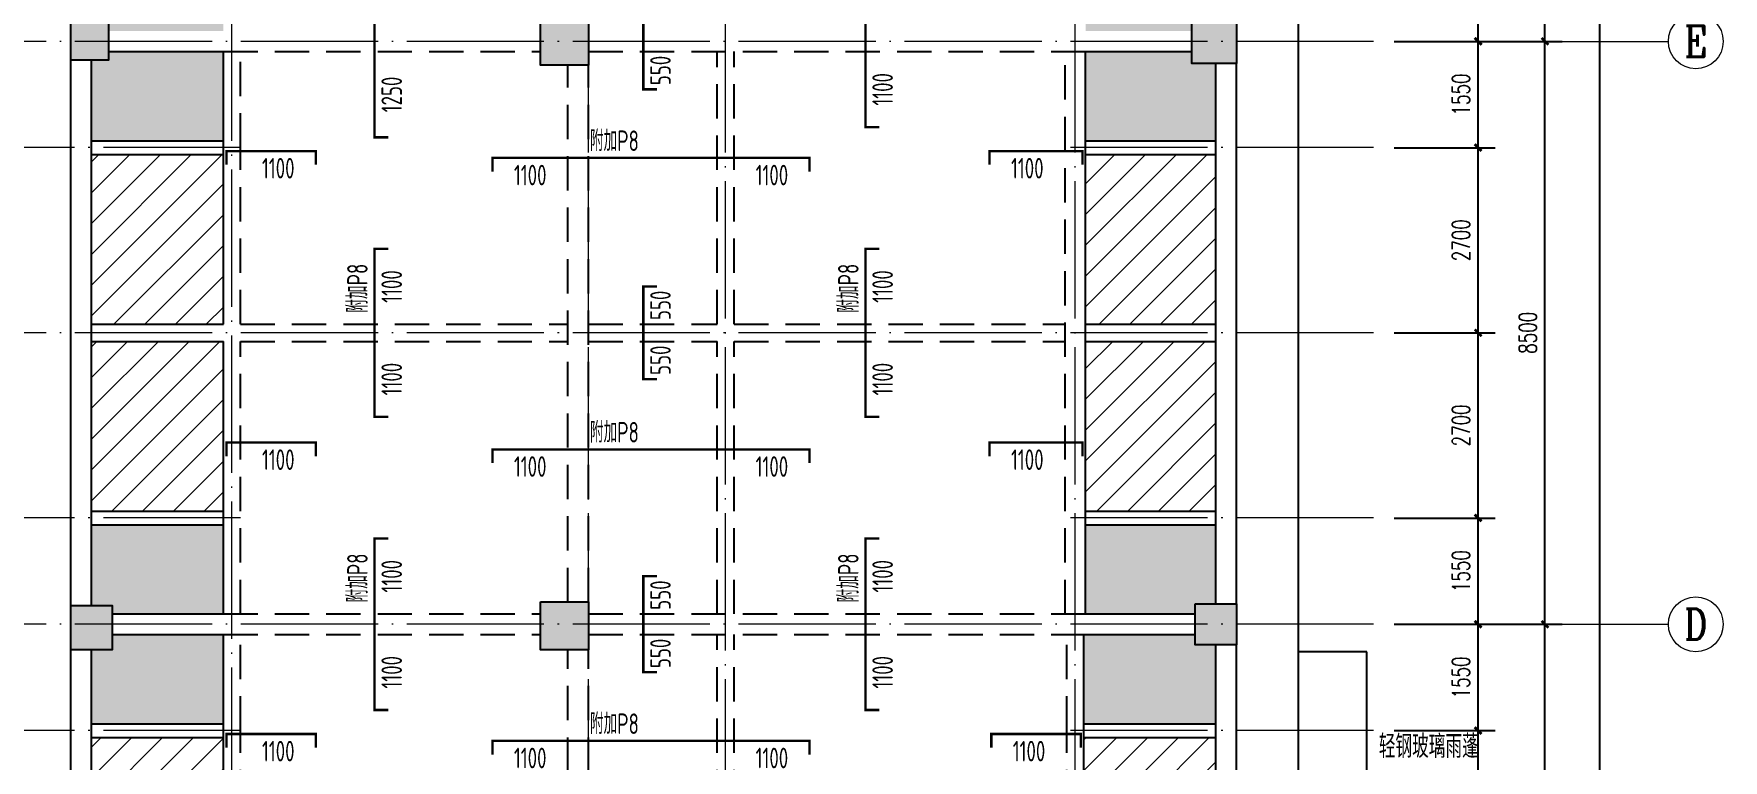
# Model space of a CAD drawing. Extents: x 3968514 to 5230306, y -516551 to -228246.
# Drawn here: x 4681114 to 4705755, y -460403 to -449811 of the extents above; entities that cross this region are included whole.
import ezdxf
from ezdxf.enums import TextEntityAlignment as Align

# ---------------------------------------------------------------- set-up
doc = ezdxf.new("R2010")
doc.units = 0
doc.header["$LTSCALE"] = 1000
doc.header["$MEASUREMENT"] = 0
for name, pattern in [('DASHED', [0.75, 0.5, -0.25]), ('DOTE', [2.42, 2, -0.2, 0.02, -0.2]), ('P_Dash1', [5, 4, -1])]:
    doc.linetypes.add(name, pattern=pattern)
for name, color, linetype, lineweight in [('AXIS', 3, 'Continuous', 15), ('AXIS_TEXT', 7, 'Continuous', 15), ('BEAM', 4, 'Continuous', 25), ('BEAM-DASHED', 4, 'P_Dash1', 25), ('COLUMN-HATCH', 251, 'Continuous', 25), ('DOTE', 1, 'DOTE', 9), ('FLOOR-HATCH', 252, 'Continuous', 15), ('FLOOR-REIN-UP', 15, 'Continuous', 35), ('FLOOR-REIN-UP-DIM', 142, 'Continuous', 25), ('FLOOR-REIN-UP-TEXT', 7, 'Continuous', 25), ('PUB_DIM', 3, 'Continuous', 15)]:
    doc.layers.add(name, color=color, linetype=linetype, lineweight=lineweight)
doc.layers.add('COLUMN', color=9, linetype='Continuous')
doc.layers.add('PUB_TEXT', color=7, linetype='Continuous')
doc.styles.add('_TCH_AXIS', font='COMPLEX', dxfattribs={"bigfont": 'GBCBIG'})
doc.styles.add('_TCH_DIM', font='SIMPLEX', dxfattribs={"bigfont": 'GBCBIG'})
doc.styles.add('_TCH_DIM_T3', font='SIMPLEX.shx', dxfattribs={"width": 0.7, "bigfont": 'GBCBIG.shx'})
doc.styles.add('COMPLEX', font='COMPLEX')
doc.styles.add('Pkpmeng', font='Pkpmeng', dxfattribs={"bigfont": 'pkpmchn'})
doc.dimstyles.new('_TCH_ARCH&&100', dxfattribs={"dimtxt": 255, "dimasz": 100, "dimexe": 250, "dimexo": 300, "dimgap": 122.5, "dimtad": 1, "dimdec": 0, "dimzin": 0, "dimdsep": 46, "dimtxsty": '_TCH_DIM_T3', "dimblk": 'ARCHTICK', "dimcen": 0.09, "dimclrt": 7, "dimazin": 2, "dimtfac": 1, "dimtdec": 0, "dimtix": 1, "dimtmove": 2, "dimatfit": 3, "dimfxl": 150, "dimtolj": 1, "dimtzin": 0, "dimarcsym": 0})

# ---------------------------------------------------------------- blocks, each defined once
blk = doc.blocks.new('fydrter')
at = {"layer": 'FLOOR-HATCH'}
h = blk.add_hatch(dxfattribs=at)
h.set_pattern_fill('ANSI31', color=256, scale=100, style=0)
h.set_pattern_definition([(45, (4609227.85, -504201), (-224.5064, 224.5064), [])])
h.paths.add_polyline_path([(4642440, -495775), (4642640, -495775), (4642640, -493825), (4641765, -493825), (4640715, -493825), (4640715, -495975), (4642440, -495975)], flags=0)
h.paths.add_polyline_path([(4626240, -486625), (4627115, -486625), (4628165, -486625), (4628165, -484150), (4626240, -484150)], flags=0)
h.paths.add_polyline_path([(4626240, -483900), (4628165, -483900), (4628165, -481425), (4627115, -481425), (4626240, -481425)], flags=0)
h.paths.add_polyline_path([(4640715, -483900), (4642640, -483900), (4642640, -481425), (4641765, -481425), (4640715, -481425)], flags=0)
h.paths.add_polyline_path([(4626240, -469625), (4627115, -469625), (4628165, -469625), (4628165, -467150), (4626240, -467150)], flags=0)
h.paths.add_polyline_path([(4640740, -469625), (4641765, -469625), (4642640, -469625), (4642640, -467150), (4640740, -467150)], flags=0)
h.paths.add_polyline_path([(4626240, -466900), (4628165, -466900), (4628165, -464425), (4627115, -464425), (4626240, -464425)], flags=0)
h.paths.add_polyline_path([(4640740, -466900), (4642640, -466900), (4642640, -464425), (4641765, -464425), (4640740, -464425)], flags=0)
h.paths.add_polyline_path([(4626340, -457975), (4626190, -457975), (4626190, -461125), (4627115, -461125), (4628165, -461125), (4628165, -457975)], flags=0)
h.paths.add_polyline_path([(4640740, -461125), (4641765, -461125), (4642640, -461125), (4642640, -458675), (4641765, -458675), (4640740, -458675)], flags=0)
h.paths.add_polyline_path([(4642440, -454775), (4642440, -454575), (4640740, -454575), (4640740, -456875), (4641765, -456875), (4642640, -456875), (4642640, -454775)], flags=0)
h.paths.add_polyline_path([(4640715, -492125), (4641765, -492125), (4642640, -492125), (4642640, -489925), (4641765, -489925), (4640715, -489925)], flags=0)
h.paths.add_polyline_path([(4640715, -486625), (4641765, -486625), (4642640, -486625), (4642640, -484150), (4640715, -484150)], flags=0)
h.paths.add_polyline_path([(4640715, -478125), (4641765, -478125), (4642640, -478125), (4642640, -475650), (4640715, -475650)], flags=0)
h.paths.add_polyline_path([(4640715, -475400), (4642640, -475400), (4642640, -472925), (4641765, -472925), (4640715, -472925)], flags=0)
h.paths.add_polyline_path([(4626240, -478125), (4627115, -478125), (4628165, -478125), (4628165, -475650), (4626240, -475650)], flags=0)
h.paths.add_polyline_path([(4626240, -475400), (4628165, -475400), (4628165, -472925), (4627115, -472925), (4626240, -472925)], flags=0)
h = blk.add_hatch(dxfattribs=at)
h.set_pattern_fill('CROSS', color=256, scale=50, style=0)
h.set_pattern_definition([(0, (4609227.85, -504201), (317.5, 317.5), [158.75, -476.25]), (90, (4609307.22, -504280.38), (-317.5, 317.5), [158.75, -476.25])])
h.paths.add_polyline_path([(4640715, -493625), (4641765, -493625), (4642640, -493625), (4642640, -492425), (4641765, -492425), (4640715, -492425)], flags=0)
h.paths.add_polyline_path([(4626490, -488000), (4626490, -488125), (4627115, -488125), (4628165, -488125), (4628165, -486825), (4627115, -486825), (4626240, -486825), (4626240, -488000)], flags=0)
h.paths.add_polyline_path([(4626540, -480075), (4626240, -480075), (4626240, -481225), (4627115, -481225), (4628165, -481225), (4628165, -479925), (4627115, -479925), (4626540, -479925)], flags=0)
h.paths.add_polyline_path([(4642340, -480075), (4642340, -479925), (4641765, -479925), (4640715, -479925), (4640715, -481225), (4641765, -481225), (4642640, -481225), (4642640, -480075)], flags=0)
h.paths.add_polyline_path([(4626540, -479475), (4626540, -479625), (4627115, -479625), (4628165, -479625), (4628165, -478325), (4627115, -478325), (4626240, -478325), (4626240, -479475)], flags=0)
h.paths.add_polyline_path([(4642340, -479475), (4642640, -479475), (4642640, -478325), (4641765, -478325), (4640715, -478325), (4640715, -479625), (4641765, -479625), (4642340, -479625)], flags=0)
h.paths.add_polyline_path([(4626540, -471650), (4626240, -471650), (4626240, -472725), (4627115, -472725), (4628165, -472725), (4628165, -471425), (4627115, -471425), (4626540, -471425)], flags=0)
h.paths.add_polyline_path([(4642340, -471575), (4642340, -471425), (4641765, -471425), (4640715, -471425), (4640715, -472725), (4641765, -472725), (4642640, -472725), (4642640, -471575)], flags=0)
h.paths.add_polyline_path([(4626540, -471000), (4626540, -471125), (4627115, -471125), (4628165, -471125), (4628165, -469825), (4627115, -469825), (4626240, -469825), (4626240, -471000)], flags=0)
h.paths.add_polyline_path([(4642340, -470975), (4642640, -470975), (4642640, -469825), (4641765, -469825), (4640740, -469825), (4640740, -471125), (4641765, -471125), (4642340, -471125)], flags=0)
h.paths.add_polyline_path([(4626490, -463050), (4626240, -463050), (4626240, -464225), (4627115, -464225), (4628165, -464225), (4628165, -462925), (4627115, -462925), (4626490, -462925)], flags=0)
h.paths.add_polyline_path([(4642290, -463100), (4642290, -462925), (4641765, -462925), (4640740, -462925), (4640740, -464225), (4641765, -464225), (4642640, -464225), (4642640, -463100)], flags=0)
h.paths.add_polyline_path([(4626490, -462500), (4626490, -462625), (4627115, -462625), (4628165, -462625), (4628165, -461325), (4627115, -461325), (4626190, -461325), (4626190, -462500)], flags=0)
h.paths.add_polyline_path([(4642290, -462450), (4642640, -462450), (4642640, -461325), (4641765, -461325), (4640740, -461325), (4640740, -462625), (4641765, -462625), (4642290, -462625)], flags=0)
h.paths.add_polyline_path([(4640740, -458375), (4641765, -458375), (4642640, -458375), (4642640, -457075), (4641765, -457075), (4640740, -457075)], flags=0)
h.paths.add_polyline_path([(4642340, -487975), (4642640, -487975), (4642640, -486825), (4641765, -486825), (4640715, -486825), (4640715, -488125), (4641765, -488125), (4642340, -488125)], flags=0)
h.paths.add_polyline_path([(4642340, -488575), (4642340, -488425), (4641765, -488425), (4640715, -488425), (4640715, -489725), (4641765, -489725), (4642640, -489725), (4642640, -488575)], flags=0)
blk = doc.blocks.new('fygdrtests')
at = {"layer": 'FLOOR-REIN-UP', "linetype": 'Continuous', "ltscale": 0.001, "const_width": 35}
for points in [[(21342, 40026), (21142, 40026), (21142, 42826), (21342, 42826)], [(28502, 40176), (28302, 40176), (28302, 42676), (28502, 42676)], [(25262, 40726), (25062, 40726), (25062, 42126), (25262, 42126)], [(18982, 39626), (18982, 39826), (20287, 39826), (20287, 39626)], [(22862, 39526), (22862, 39726), (27487, 39726), (27487, 39526)], [(30112, 39626), (30112, 39826), (31467, 39826), (31467, 39626)], [(21342, 35951), (21142, 35951), (21142, 38401), (21342, 38401)], [(28502, 35951), (28302, 35951), (28302, 38401), (28502, 38401)], [(25262, 36501), (25062, 36501), (25062, 37851), (25262, 37851)], [(18982, 35376), (18982, 35576), (20287, 35576), (20287, 35376)], [(22862, 35276), (22862, 35476), (27487, 35476), (27487, 35276)], [(30112, 35376), (30112, 35576), (31467, 35576), (31467, 35376)], [(21342, 31676), (21142, 31676), (21142, 34176), (21342, 34176)], [(28502, 31676), (28302, 31676), (28302, 34176), (28502, 34176)], [(25262, 32226), (25062, 32226), (25062, 33626), (25262, 33626)], [(18982, 31126), (18982, 31326), (20287, 31326), (20287, 31126)], [(30137, 31126), (30137, 31326), (31442, 31326), (31442, 31126)], [(22862, 31026), (22862, 31226), (27487, 31226), (27487, 31026)]]:
    blk.add_lwpolyline(points, dxfattribs=at)
at = {"layer": 'FLOOR-REIN-UP-DIM', "style": 'Pkpmeng', "width": 0.7}
for s, p in [('550', (25312, 41001)), ('1100', (28552, 40726)), ('1250', (21392, 40651)), ('1100', (21392, 37851)), ('1100', (28552, 37851)), ('550', (25312, 37576)), ('550', (25312, 36776)), ('1100', (21392, 36501)), ('1100', (28552, 36501)), ('1100', (21392, 33626)), ('1100', (28552, 33626)), ('550', (25312, 33351)), ('550', (25312, 32501)), ('1100', (21392, 32226)), ('1100', (28552, 32226))]:
    blk.add_text(s, height=300, rotation=90, dxfattribs=at).set_placement(p, align=Align.MIDDLE_CENTER)
for p in [(19737, 39576), (30662, 39576), (23412, 39476), (26937, 39476), (19737, 35326), (23412, 35226), (26937, 35226), (30662, 35326), (19737, 31076), (23412, 30976), (26937, 30976), (30687, 31076)]:
    blk.add_text('1100', height=300, dxfattribs=at).set_placement(p, align=Align.MIDDLE_CENTER)
at = {"layer": 'FLOOR-REIN-UP-TEXT', "style": 'Pkpmeng', "width": 0.7}
for p in [(24282, 39976), (24282, 35726), (24282, 31476)]:
    blk.add_text('附加P8', height=300, dxfattribs=at).set_placement(p, align=Align.MIDDLE_LEFT)
for p in [(20892, 37469), (28052, 37469), (20892, 33244), (28052, 33244)]:
    blk.add_text('附加P8', height=300, rotation=90, dxfattribs=at).set_placement(p, align=Align.MIDDLE_LEFT)
blk = doc.blocks.new('_AXISO')
blk.add_circle((0, 0), 0.5)
at = {"layer": 'AXIS_TEXT', "style": 'COMPLEX', "width": 1.041667}
blk.add_attdef('A', text='', height=0.56, dxfattribs=at).set_placement((-0.25, -0.28), (0.25, -0.28), align=Align.FIT)
blk = doc.blocks.new('_ArchTick')
at = {"color": 0, "linetype": 'ByBlock', "const_width": 0.4}
blk.add_lwpolyline([(-0.5, -0.5), (0.5, 0.5)], dxfattribs=at)
blk = doc.blocks.new('*D1347')
at = {"layer": 'AXIS', "color": 0, "lineweight": -2, "transparency": 16777216}
for p, q in [((19300, 0), (22550, 0)), ((22300, -42000), (22300, 0)), ((19300, -42000), (22550, -42000))]:
    blk.add_line(p, q, dxfattribs=at)
at = {"layer": 'Defpoints', "color": 0, "transparency": 16777216}
for p in [(19000, 0), (22300, 0), (19000, -42000)]:
    blk.add_point(p, dxfattribs=at)
at = {"layer": 'AXIS', "color": 0, "lineweight": -2, "transparency": 16777216, "xscale": 100, "yscale": 100, "zscale": 100}
for p, rotation in [((22300, 0), 90), ((22300, -42000), 270)]:
    blk.add_blockref('_ArchTick', p, dxfattribs=dict(at, rotation=rotation))
at = {"layer": 'AXIS', "color": 7, "transparency": 16777216, "insert": (22050, -21000), "char_height": 255, "attachment_point": 5, "rotation": 90, "style": '_TCH_DIM_T3'}
blk.add_mtext('\\A1;42000', dxfattribs=at)
blk = doc.blocks.new('*D1350')
at = {"layer": 'AXIS', "color": 0, "lineweight": -2, "transparency": 16777216}
for p, q in [((19300, -17000), (21750, -17000)), ((21500, -25500), (21500, -17000)), ((19300, -25500), (21750, -25500))]:
    blk.add_line(p, q, dxfattribs=at)
at = {"layer": 'Defpoints', "color": 0, "transparency": 16777216}
for p in [(19000, -17000), (21500, -17000), (19000, -25500)]:
    blk.add_point(p, dxfattribs=at)
at = {"layer": 'AXIS', "color": 0, "lineweight": -2, "transparency": 16777216, "xscale": 100, "yscale": 100, "zscale": 100}
for p, rotation in [((21500, -17000), 90), ((21500, -25500), 270)]:
    blk.add_blockref('_ArchTick', p, dxfattribs=dict(at, rotation=rotation))
at = {"layer": 'AXIS', "color": 7, "transparency": 16777216, "insert": (21250, -21250), "char_height": 255, "attachment_point": 5, "rotation": 90, "style": '_TCH_DIM_T3'}
blk.add_mtext('\\A1;8500', dxfattribs=at)
blk = doc.blocks.new('*D1351')
at = {"layer": 'AXIS', "color": 0, "lineweight": -2, "transparency": 16777216}
for p, q in [((19300, -8500), (21750, -8500)), ((21500, -17000), (21500, -8500)), ((19300, -17000), (21750, -17000))]:
    blk.add_line(p, q, dxfattribs=at)
at = {"layer": 'Defpoints', "color": 0, "transparency": 16777216}
for p in [(19000, -8500), (21500, -8500), (19000, -17000)]:
    blk.add_point(p, dxfattribs=at)
at = {"layer": 'AXIS', "color": 0, "lineweight": -2, "transparency": 16777216, "xscale": 100, "yscale": 100, "zscale": 100}
for p, rotation in [((21500, -8500), 90), ((21500, -17000), 270)]:
    blk.add_blockref('_ArchTick', p, dxfattribs=dict(at, rotation=rotation))
at = {"layer": 'AXIS', "color": 7, "transparency": 16777216, "insert": (21250, -12750), "char_height": 255, "attachment_point": 5, "rotation": 90, "style": '_TCH_DIM_T3'}
blk.add_mtext('\\A1;8500', dxfattribs=at)
blk = doc.blocks.new('*D1352')
at = {"layer": 'AXIS', "color": 0, "lineweight": -2, "transparency": 16777216}
for p, q in [((19300, 0), (21750, 0)), ((21500, -8500), (21500, 0)), ((19300, -8500), (21750, -8500))]:
    blk.add_line(p, q, dxfattribs=at)
at = {"layer": 'Defpoints', "color": 0, "transparency": 16777216}
for p in [(19000, 0), (21500, 0), (19000, -8500)]:
    blk.add_point(p, dxfattribs=at)
at = {"layer": 'AXIS', "color": 0, "lineweight": -2, "transparency": 16777216, "xscale": 100, "yscale": 100, "zscale": 100}
for p, rotation in [((21500, 0), 90), ((21500, -8500), 270)]:
    blk.add_blockref('_ArchTick', p, dxfattribs=dict(at, rotation=rotation))
at = {"layer": 'AXIS', "color": 7, "transparency": 16777216, "insert": (21250, -4250), "char_height": 255, "attachment_point": 5, "rotation": 90, "style": '_TCH_DIM_T3'}
blk.add_mtext('\\A1;8500', dxfattribs=at)
blk = doc.blocks.new('fyhdgtdfese')
at = {"layer": 'COLUMN-HATCH'}
for points in [[(5484914, -356296), (5485464, -356296), (5485464, -356846), (5484914, -356846)], [(5491764, -356221), (5492464, -356221), (5492464, -356921), (5491764, -356921)], [(5501264, -356246), (5501914, -356246), (5501914, -356896), (5501264, -356896)], [(5484914, -364796), (5485514, -364796), (5485514, -365446), (5484914, -365446)], [(5491764, -364746), (5492464, -364746), (5492464, -365446), (5491764, -365446)], [(5501314, -364771), (5501914, -364771), (5501914, -365371), (5501314, -365371)]]:
    blk.add_hatch(color=256, dxfattribs=at).paths.add_polyline_path(points, flags=0)
for points in [[(5484014, -347671), (5502814, -347671), (5502814, -390471), (5484014, -390471)], [(5503814, -365471), (5502814, -365471), (5502814, -373171), (5503814, -373171)]]:
    blk.add_lwpolyline(points, close=True)
at = {"layer": 'BEAM'}
for p, q in [((5485464, -356721), (5487389, -356721)), ((5487139, -358121), (5487139, -356721)), ((5499414, -356721), (5501264, -356721)), ((5499714, -364921), (5499714, -356721)), ((5484914, -364796), (5484914, -356846)), ((5485214, -364796), (5485214, -356846)), ((5501614, -364771), (5501614, -356896)), ((5501914, -364771), (5501914, -356896)), ((5485214, -358021), (5487139, -358021)), ((5499714, -358021), (5501614, -358021)), ((5485214, -358221), (5487139, -358221)), ((5487139, -360696), (5487139, -358121)), ((5499714, -358221), (5501614, -358221)), ((5485214, -360696), (5487139, -360696)), ((5499714, -360696), (5501614, -360696)), ((5485214, -360946), (5487139, -360946)), ((5487139, -364921), (5487139, -360946)), ((5499714, -360946), (5501614, -360946)), ((5485214, -363421), (5487139, -363421)), ((5499714, -363421), (5501614, -363421)), ((5485214, -363621), (5487139, -363621)), ((5499714, -363621), (5501614, -363621)), ((5485514, -364921), (5487389, -364921)), ((5499439, -364921), (5501314, -364921)), ((5485514, -365221), (5487389, -365221)), ((5487139, -366621), (5487139, -365221)), ((5499439, -365221), (5501314, -365221)), ((5499689, -366621), (5499689, -365221)), ((5501614, -373271), (5501614, -365371)), ((5501914, -373271), (5501914, -365371)), ((5484914, -373271), (5484914, -365446)), ((5485214, -373271), (5485214, -365446)), ((5485214, -366521), (5487139, -366521)), ((5487139, -369196), (5487139, -366621)), ((5499689, -366521), (5501614, -366521)), ((5499689, -369196), (5499689, -366621)), ((5485214, -366721), (5487139, -366721)), ((5499689, -366721), (5501614, -366721))]:
    blk.add_line(p, q, dxfattribs=at)
at = {"layer": 'BEAM-DASHED', "linetype": 'DASHED'}
for p, q in [((5487139, -356721), (5491764, -356721)), ((5487389, -358121), (5487389, -356721)), ((5492464, -356721), (5499714, -356721)), ((5494339, -360696), (5494339, -356721)), ((5494589, -360696), (5494589, -356721)), ((5499414, -364921), (5499414, -356721)), ((5492164, -364746), (5492164, -356921)), ((5492464, -364746), (5492464, -356921)), ((5487389, -360696), (5487389, -358121)), ((5487389, -360696), (5492164, -360696)), ((5492464, -360696), (5494339, -360696)), ((5494589, -360696), (5499414, -360696)), ((5487389, -360946), (5492164, -360946)), ((5487389, -364921), (5487389, -360946)), ((5492464, -360946), (5494339, -360946)), ((5494339, -364921), (5494339, -360946)), ((5494589, -360946), (5499414, -360946)), ((5494589, -364921), (5494589, -360946)), ((5487139, -364921), (5491764, -364921)), ((5492464, -364921), (5499689, -364921)), ((5487139, -365221), (5491764, -365221)), ((5487389, -366621), (5487389, -365221)), ((5492464, -365221), (5499689, -365221)), ((5494339, -369196), (5494339, -365221)), ((5494589, -369196), (5494589, -365221)), ((5499439, -366621), (5499439, -365221)), ((5492164, -373221), (5492164, -365446)), ((5492464, -373221), (5492464, -365446)), ((5487389, -369196), (5487389, -366621)), ((5499439, -369196), (5499439, -366621))]:
    blk.add_line(p, q, dxfattribs=at)
at = {"layer": 'COLUMN'}
for points in [[(5484914, -356296), (5485464, -356296), (5485464, -356846), (5484914, -356846), (5484914, -356296)], [(5491764, -356221), (5492464, -356221), (5492464, -356921), (5491764, -356921), (5491764, -356221)], [(5501264, -356246), (5501914, -356246), (5501914, -356896), (5501264, -356896), (5501264, -356246)], [(5484914, -364796), (5485514, -364796), (5485514, -365446), (5484914, -365446), (5484914, -364796)], [(5491764, -364746), (5492464, -364746), (5492464, -365446), (5491764, -365446), (5491764, -364746)], [(5501314, -364771), (5501914, -364771), (5501914, -365371), (5501314, -365371), (5501314, -364771)]]:
    blk.add_lwpolyline(points, dxfattribs=at)
blk = doc.blocks.new('*D1178')
at = {"layer": 'Defpoints', "color": 0, "transparency": 16777216}
for p in [(4700655, -459971), (4702180, -459971), (4700655, -462671)]:
    blk.add_point(p, dxfattribs=at)
at = {"layer": 'PUB_DIM', "color": 0, "lineweight": -2, "transparency": 16777216}
for p, q in [((4700955, -459971), (4702430, -459971)), ((4702180, -462671), (4702180, -459971)), ((4700955, -462671), (4702430, -462671))]:
    blk.add_line(p, q, dxfattribs=at)
at = {"layer": 'PUB_DIM', "color": 0, "lineweight": -2, "transparency": 16777216, "xscale": 100, "yscale": 100, "zscale": 100}
for p, rotation in [((4702180, -459971), 90), ((4702180, -462671), 270)]:
    blk.add_blockref('_ArchTick', p, dxfattribs=dict(at, rotation=rotation))
at = {"layer": 'PUB_DIM', "color": 7, "transparency": 16777216, "insert": (4701930, -461321), "char_height": 255, "attachment_point": 5, "rotation": 90, "style": '_TCH_DIM_T3'}
blk.add_mtext('\\A1;2700', dxfattribs=at)
blk = doc.blocks.new('*D1179')
at = {"layer": 'Defpoints', "color": 0, "transparency": 16777216}
for p in [(4700655, -458421), (4702180, -458421), (4700655, -459971)]:
    blk.add_point(p, dxfattribs=at)
at = {"layer": 'PUB_DIM', "color": 0, "lineweight": -2, "transparency": 16777216}
for p, q in [((4700955, -458421), (4702430, -458421)), ((4702180, -459971), (4702180, -458421)), ((4700955, -459971), (4702430, -459971))]:
    blk.add_line(p, q, dxfattribs=at)
at = {"layer": 'PUB_DIM', "color": 0, "lineweight": -2, "transparency": 16777216, "xscale": 100, "yscale": 100, "zscale": 100}
for p, rotation in [((4702180, -458421), 90), ((4702180, -459971), 270)]:
    blk.add_blockref('_ArchTick', p, dxfattribs=dict(at, rotation=rotation))
at = {"layer": 'PUB_DIM', "color": 7, "transparency": 16777216, "insert": (4701930, -459196), "char_height": 255, "attachment_point": 5, "rotation": 90, "style": '_TCH_DIM_T3'}
blk.add_mtext('\\A1;1550', dxfattribs=at)
blk = doc.blocks.new('*D1180')
at = {"layer": 'Defpoints', "color": 0, "transparency": 16777216}
for p in [(4700655, -456871), (4702180, -456871), (4700655, -458421)]:
    blk.add_point(p, dxfattribs=at)
at = {"layer": 'PUB_DIM', "color": 0, "lineweight": -2, "transparency": 16777216}
for p, q in [((4700955, -456871), (4702430, -456871)), ((4702180, -458421), (4702180, -456871)), ((4700955, -458421), (4702430, -458421))]:
    blk.add_line(p, q, dxfattribs=at)
at = {"layer": 'PUB_DIM', "color": 0, "lineweight": -2, "transparency": 16777216, "xscale": 100, "yscale": 100, "zscale": 100}
for p, rotation in [((4702180, -456871), 90), ((4702180, -458421), 270)]:
    blk.add_blockref('_ArchTick', p, dxfattribs=dict(at, rotation=rotation))
at = {"layer": 'PUB_DIM', "color": 7, "transparency": 16777216, "insert": (4701930, -457646), "char_height": 255, "attachment_point": 5, "rotation": 90, "style": '_TCH_DIM_T3'}
blk.add_mtext('\\A1;1550', dxfattribs=at)
blk = doc.blocks.new('*D1181')
at = {"layer": 'Defpoints', "color": 0, "transparency": 16777216}
for p in [(4700655, -454171), (4702180, -454171), (4700655, -456871)]:
    blk.add_point(p, dxfattribs=at)
at = {"layer": 'PUB_DIM', "color": 0, "lineweight": -2, "transparency": 16777216}
for p, q in [((4700955, -454171), (4702430, -454171)), ((4702180, -456871), (4702180, -454171)), ((4700955, -456871), (4702430, -456871))]:
    blk.add_line(p, q, dxfattribs=at)
at = {"layer": 'PUB_DIM', "color": 0, "lineweight": -2, "transparency": 16777216, "xscale": 100, "yscale": 100, "zscale": 100}
for p, rotation in [((4702180, -454171), 90), ((4702180, -456871), 270)]:
    blk.add_blockref('_ArchTick', p, dxfattribs=dict(at, rotation=rotation))
at = {"layer": 'PUB_DIM', "color": 7, "transparency": 16777216, "insert": (4701930, -455521), "char_height": 255, "attachment_point": 5, "rotation": 90, "style": '_TCH_DIM_T3'}
blk.add_mtext('\\A1;2700', dxfattribs=at)
blk = doc.blocks.new('*D1182')
at = {"layer": 'Defpoints', "color": 0, "transparency": 16777216}
for p in [(4700655, -451471), (4702180, -451471), (4700655, -454171)]:
    blk.add_point(p, dxfattribs=at)
at = {"layer": 'PUB_DIM', "color": 0, "lineweight": -2, "transparency": 16777216}
for p, q in [((4700955, -451471), (4702430, -451471)), ((4702180, -454171), (4702180, -451471)), ((4700955, -454171), (4702430, -454171))]:
    blk.add_line(p, q, dxfattribs=at)
at = {"layer": 'PUB_DIM', "color": 0, "lineweight": -2, "transparency": 16777216, "xscale": 100, "yscale": 100, "zscale": 100}
for p, rotation in [((4702180, -451471), 90), ((4702180, -454171), 270)]:
    blk.add_blockref('_ArchTick', p, dxfattribs=dict(at, rotation=rotation))
at = {"layer": 'PUB_DIM', "color": 7, "transparency": 16777216, "insert": (4701930, -452821), "char_height": 255, "attachment_point": 5, "rotation": 90, "style": '_TCH_DIM_T3'}
blk.add_mtext('\\A1;2700', dxfattribs=at)
blk = doc.blocks.new('*D1183')
at = {"layer": 'Defpoints', "color": 0, "transparency": 16777216}
for p in [(4700655, -449921), (4702180, -449921), (4700655, -451471)]:
    blk.add_point(p, dxfattribs=at)
at = {"layer": 'PUB_DIM', "color": 0, "lineweight": -2, "transparency": 16777216}
for p, q in [((4700955, -449921), (4702430, -449921)), ((4702180, -451471), (4702180, -449921)), ((4700955, -451471), (4702430, -451471))]:
    blk.add_line(p, q, dxfattribs=at)
at = {"layer": 'PUB_DIM', "color": 0, "lineweight": -2, "transparency": 16777216, "xscale": 100, "yscale": 100, "zscale": 100}
for p, rotation in [((4702180, -449921), 90), ((4702180, -451471), 270)]:
    blk.add_blockref('_ArchTick', p, dxfattribs=dict(at, rotation=rotation))
at = {"layer": 'PUB_DIM', "color": 7, "transparency": 16777216, "insert": (4701930, -450696), "char_height": 255, "attachment_point": 5, "rotation": 90, "style": '_TCH_DIM_T3'}
blk.add_mtext('\\A1;1550', dxfattribs=at)
blk = doc.blocks.new('*D1184')
at = {"layer": 'Defpoints', "color": 0, "transparency": 16777216}
for p in [(4700655, -448371), (4702180, -448371), (4700655, -449921)]:
    blk.add_point(p, dxfattribs=at)
at = {"layer": 'PUB_DIM', "color": 0, "lineweight": -2, "transparency": 16777216}
for p, q in [((4700955, -448371), (4702430, -448371)), ((4702180, -449921), (4702180, -448371)), ((4700955, -449921), (4702430, -449921))]:
    blk.add_line(p, q, dxfattribs=at)
at = {"layer": 'PUB_DIM', "color": 0, "lineweight": -2, "transparency": 16777216, "xscale": 100, "yscale": 100, "zscale": 100}
for p, rotation in [((4702180, -448371), 90), ((4702180, -449921), 270)]:
    blk.add_blockref('_ArchTick', p, dxfattribs=dict(at, rotation=rotation))
at = {"layer": 'PUB_DIM', "color": 7, "transparency": 16777216, "insert": (4701930, -449146), "char_height": 255, "attachment_point": 5, "rotation": 90, "style": '_TCH_DIM_T3'}
blk.add_mtext('\\A1;1550', dxfattribs=at)
blk = doc.blocks.new('A$Cbcbeac01')
at = {"layer": 'AXIS'}
for p, q in [((19300, -8500), (23300, -8500)), ((19300, -17000), (23300, -17000))]:
    blk.add_line(p, q, dxfattribs=at)
at = {"layer": 'DOTE'}
for p, q in [((0, -44000), (0, 2000)), ((7550, -44000), (7550, 2000)), ((17000, -44000), (17000, 2000)), ((19000, -8500), (-2000, -8500)), ((19000, -17000), (-2000, -17000))]:
    blk.add_line(p, q, dxfattribs=at)
at = {"layer": 'AXIS'}
ref = blk.add_blockref('_AXISO', (23700, -8500), dxfattribs=dict(at, xscale=800, yscale=800, zscale=800))
ref.add_attrib('A', 'E', dxfattribs={"layer": 'AXIS_TEXT', "height": 448.3, "style": '_TCH_AXIS', "width": 0.982456}).set_placement((23532.2, -8724.2), (23867.8, -8724.2), align=Align.FIT)
ref = blk.add_blockref('_AXISO', (23700, -17000), dxfattribs=dict(at, xscale=800, yscale=800, zscale=800))
ref.add_attrib('A', 'D', dxfattribs={"layer": 'AXIS_TEXT', "height": 448.3, "style": '_TCH_AXIS', "width": 0.924665}).set_placement((23532.2, -17224.2), (23867.8, -17224.2), align=Align.FIT)
for p1, p2, distance, picture, middle in [((19000, -42000), (19000, 0), -3300, '*D1347', (22050, -21000)), ((19000, -8500), (19000, 0), -2500, '*D1352', (21250, -4250)), ((19000, -17000), (19000, -8500), -2500, '*D1351', (21250, -12750)), ((19000, -25500), (19000, -17000), -2500, '*D1350', (21250, -21250))]:
    dim = blk.add_aligned_dim(p1=p1, p2=p2, distance=distance, dimstyle='_TCH_ARCH&&100', dxfattribs=at)
    dim.commit()
    dim.dimension.update_dxf_attribs({"geometry": picture, "text_midpoint": middle})

msp = doc.modelspace()

# ---------------------------------------------------------------- linework, layer by layer
at = {"layer": 'DOTE'}
for p, q in [((4684004.83494, -475570.60786, -0.30417), (4684004.83494, -439420.60786, -0.30417)), ((4691204.83494, -485420.60786, -0.30417), (4691204.83494, -439420.60786, -0.30417)), ((4696304.83494, -485420.60786, -0.30417), (4696304.83494, -439420.60786, -0.30417)), ((4684129.83494, -451470.60786, -0.30417), (4679654.83494, -451470.60786, -0.30417)), ((4700654.83494, -451470.60786, -0.30417), (4696154.83494, -451470.60786, -0.30417)), ((4700654.83494, -454170.60786, -0.30417), (4679654.83494, -454170.60786, -0.30417)), ((4684129.83494, -456870.60786, -0.30417), (4679654.83494, -456870.60786, -0.30417)), ((4700654.83494, -456870.60786, -0.30417), (4696154.83494, -456870.60786, -0.30417)), ((4684129.83494, -459970.60786, -0.30417), (4679654.83494, -459970.60786, -0.30417)), ((4700654.83494, -459970.60786, -0.30417), (4696179.83494, -459970.60786, -0.30417))]:
    msp.add_line(p, q, dxfattribs=at)

# ---------------------------------------------------------------- block references
for name, p in [('A$Cbcbeac01', (4681654.83494, -441420.60786, -0.30417)), ('fyhdgtdfese', (-803258.72581, -93349.16743, -0.30417)), ('fygdrtests', (4664942.83494, -491346.60786, -0.30417)), ('fydrter', (55714.98904, 12854.39879, -0.30417))]:
    msp.add_blockref(name, p)

# ---------------------------------------------------------------- texts
at = {"layer": 'PUB_TEXT', "color": 7, "style": '_TCH_DIM'}
msp.add_text('轻钢玻璃雨蓬', height=337.588652, dxfattribs=at).set_placement((4700731.31529, -460370.05666))

# ---------------------------------------------------------------- dimensions: what is measured, and where the dimension line sits
at = {"layer": 'PUB_DIM'}
for p1, p2, picture, middle in [((4700654.83494, -449920.60786), (4700654.83494, -448370.60786), '*D1184', (4701929.83494, -449145.60786)), ((4700654.83494, -451470.60786), (4700654.83494, -449920.60786), '*D1183', (4701929.83494, -450695.60786)), ((4700654.83494, -454170.60786), (4700654.83494, -451470.60786), '*D1182', (4701929.83494, -452820.60786)), ((4700654.83494, -456870.60786), (4700654.83494, -454170.60786), '*D1181', (4701929.83494, -455520.60786)), ((4700654.83494, -458420.60786), (4700654.83494, -456870.60786), '*D1180', (4701929.83494, -457645.60786)), ((4700654.83494, -459970.60786), (4700654.83494, -458420.60786), '*D1179', (4701929.83494, -459195.60786)), ((4700654.83494, -462670.60786), (4700654.83494, -459970.60786), '*D1178', (4701929.83494, -461320.60786))]:
    dim = msp.add_aligned_dim(p1=p1, p2=p2, distance=-1525, dimstyle='_TCH_ARCH&&100', dxfattribs=at)
    dim.commit()
    dim.dimension.update_dxf_attribs({"geometry": picture, "text_midpoint": middle})

doc.saveas('drawing.dxf')
